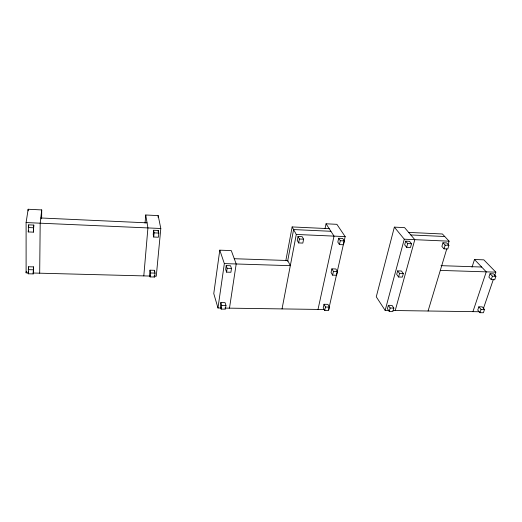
<?xml version="1.0" encoding="UTF-8"?>
<svg xmlns="http://www.w3.org/2000/svg" width="522" height="522" viewBox="0 0 522 522"><rect width="100%" height="100%" fill="white"/><g stroke="black" fill="none" stroke-linecap="round" stroke-linejoin="round"><path stroke-width="0.78" d="M28.155 210.862L28.155 209.257L41.727 209.916L41.629 218.855M28.201 273.782L28.586 266.762L33.558 266.899L33.193 273.913L28.201 273.782L28.488 271.597M28.26 231.931L28.658 224.865L33.78 225.086L33.401 232.14L28.26 231.931L28.456 230.574M28.586 268.132L28.586 266.762M28.658 227.044L28.658 224.865M33.193 273.913L33.558 266.899M33.401 232.14L33.78 225.086M39.692 273.189L40.181 223.188L41.727 209.916M145.057 223.064L145.729 214.992L158.186 215.599L160.802 228.492L156.267 276.216L153.931 276.158M143.804 275.897L147.922 227.925L145.729 214.992M150.016 270.181L149.664 274.102L150.101 276.908L154.662 277.025L155.034 273.097L154.564 270.311L150.016 270.181L150.453 272.973L150.101 276.908M153.612 230.261L153.233 234.411L153.709 237.034L158.401 237.223L158.792 233.06L158.283 230.463L153.612 230.261L154.088 232.864L153.709 237.034M158.035 217.204L158.186 215.599M154.421 271.877L154.564 270.311M158.153 231.846L158.283 230.463M28.501 272.902L26.107 272.836L26.315 271.303M229.484 308.156L236.198 263.975L231.279 250.586L219.788 250.168L213.766 293.579L217.974 307.993L221.047 308.032M217.974 307.993L224.343 263.603L219.788 250.168M220.858 302.584L220.33 306.218L221.191 309.089L225.413 309.148L225.954 305.5L225.067 302.649L220.858 302.584L221.72 305.435L221.191 309.089M226.215 265.6L225.661 269.43L226.581 272.145L230.907 272.262L231.481 268.425L230.528 265.737L226.215 265.6L227.142 268.301L226.581 272.145M26.107 272.836L26.1 222.568L28.155 209.257M285.808 260.719L292.144 226.933L329.212 228.675M287.602 261.32L293.592 229.569L330.896 231.285M282.037 308.913L296.287 234.456L292.144 226.933M298.016 236.505L297.259 240.407L298.636 242.926L302.825 243.095L303.602 239.18L302.192 236.681L298.016 236.505L299.393 239.004L298.636 242.926M325.049 228.577L326.054 223.794L336.886 224.323L345.166 236.61L328.651 309.579M318.009 309.429L334.021 236.114L326.054 223.794M324.025 304.28L323.248 307.765L324.691 310.531L328.586 310.583L329.375 307.093L327.901 304.346L324.025 304.28L325.474 307.034L324.691 310.531M331.888 268.856L331.072 272.517L332.605 275.14L336.586 275.251L337.414 271.577L335.855 268.974L331.888 268.856L333.428 271.46L332.605 275.14M338.68 238.26L337.825 242.097L339.437 244.583L343.496 244.753L344.363 240.903L342.726 238.437L338.68 238.26L340.298 240.733L339.437 244.583M395.219 310.538L414.807 239.67L404.602 227.631L394.358 227.129L376.271 296.809L385.145 310.388L389.021 310.446M385.145 310.388L404.276 239.207L394.358 227.129M388.348 305.337L387.428 308.73L389.216 311.432L392.909 311.484L393.842 308.084L392.029 305.396L388.348 305.337L390.143 308.026L389.216 311.432M397.66 270.879L396.694 274.435L398.58 276.999L402.358 277.11L403.336 273.541L401.418 270.996L397.66 270.879L399.552 273.43L403.336 273.541M405.692 241.157L404.68 244.883L406.658 247.317L410.501 247.474L411.525 243.741L409.516 241.321L405.692 241.157L407.675 243.578L411.525 243.741M398.58 276.999L399.552 273.43M406.658 247.317L407.675 243.578M442.976 242.769L441.886 246.43L444.052 248.844L447.778 248.994L448.887 245.32L446.688 242.926L442.976 242.769L445.155 245.157L448.887 245.32M444.052 248.844L445.155 245.157M428.073 311.008L446.76 248.935M448.163 244.283L449.096 241.177L442.395 233.98L408.648 232.401M472.025 267.153L474.498 259.499L483.848 259.845L495.841 272.158L494.543 275.968M472.932 311.654L486.256 271.858L474.498 259.499M478.85 306.825L477.747 310.088L479.979 312.698L483.398 312.743L484.52 309.474L482.263 306.884L478.85 306.825L481.088 309.422L484.52 309.474M490.047 273.724L488.892 277.136L491.235 279.622L494.726 279.72L495.9 276.295L493.525 273.828L490.047 273.724L492.403 276.19L495.9 276.295M479.979 312.698L481.088 309.422M491.235 279.622L492.403 276.19M483.339 308.737L493.238 279.779M221.72 305.435L225.954 305.5M325.474 307.034L329.375 307.093M390.143 308.026L393.842 308.084M224.884 308.091L324.09 309.513M392.896 310.499L479.176 311.738M28.208 269.659L33.212 269.796M150.453 272.973L155.034 273.097M33.297 273.026L150.036 276.06M227.142 268.301L231.481 268.425M333.428 271.46L337.414 271.577M224.343 263.603L290.31 265.678L287.752 260.517L234.267 258.723M440.294 270.409L495.841 272.158M441.012 265.659L481.649 267.023M28.266 227.546L33.421 227.768M154.088 232.864L158.792 233.06M299.393 239.004L303.602 239.18M340.298 240.733L344.363 240.903M26.1 222.568L160.802 228.492M296.287 234.456L345.166 236.61M404.276 239.207L449.096 241.177M40.788 217.974L147.06 222.848M410.807 234.952L444.744 236.505M154.434 275.623L154.662 277.025"/></g></svg>
